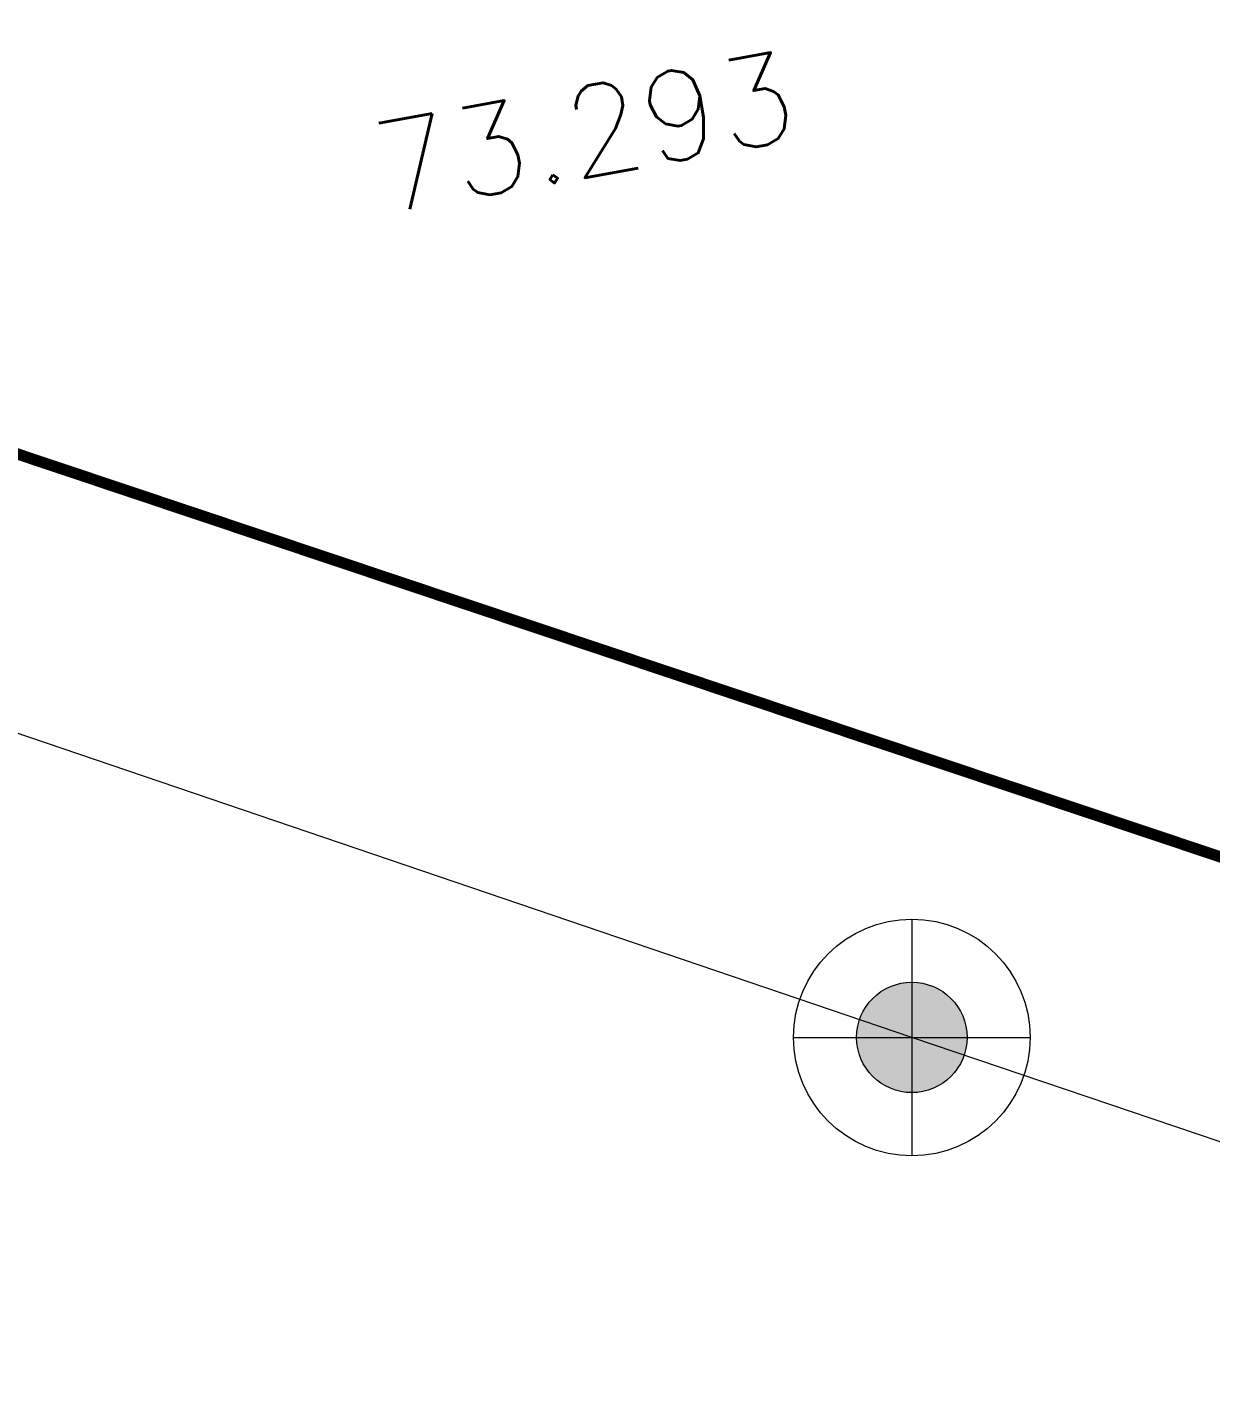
# Model space of a CAD drawing. Header units: inches. Extents: x 350994 to 353538, y 1581369 to 1583842.
# Drawn here: x 351363.44 to 351373.95, y 1583205.24 to 1583217.24 of the extents above; entities that cross this region are included whole.
import ezdxf
from ezdxf.enums import TextEntityAlignment as Align

# ---------------------------------------------------------------- set-up
doc = ezdxf.new("R2010")
doc.units = ezdxf.units.IN
doc.header["$MEASUREMENT"] = 0
doc.linetypes.add('1', pattern=[0])
for name, color, linetype in [('EP TF', 5, 'Continuous'), ('LEVELS', 184, 'Continuous'), ("ROAD'S", 1, '1')]:
    doc.layers.add(name, color=color, linetype=linetype)
doc.styles.add('ROMANS', font='ROMANS.shx')
doc.styles.get("Standard").update_dxf_attribs({"font": 'arial.ttf'})
doc.linetypes.add('SILT_FENCE', pattern='A,0.5,-0.2,["EP",Standard,S=0.1,R=0,X=-0.1,Y=-0.05],-0.2', length=0.9)

# ---------------------------------------------------------------- blocks, each defined once
blk = doc.blocks.new('EP1')
at = {"layer": 'EP TF', "lineweight": 5}
h = blk.add_hatch(color=252, dxfattribs=at)
edge = h.paths.add_edge_path()
edge.add_arc((351339.771, 1583222.914), 0.49, 0, 360)
at = {"layer": 'EP TF', "color": 252, "lineweight": 5}
for points in [[(351339.771, 1583223.964), (351339.771, 1583221.864)], [(351338.721, 1583222.914), (351340.821, 1583222.914)]]:
    blk.add_lwpolyline(points, dxfattribs=at)
for radius in [1.05, 0.49]:
    blk.add_circle((351339.771, 1583222.914), radius, dxfattribs=at)

msp = doc.modelspace()

# ---------------------------------------------------------------- linework, layer by layer
at = {"layer": 'EP TF', "color": 252, "linetype": 'SILT_FENCE', "lineweight": 5, "ltscale": 6, "elevation": 97.614}
msp.add_lwpolyline([(352025.499, 1582984.555), (352013.883, 1582988.032), (351986.12, 1582998.117), (351951.915, 1583009.746), (351876.576, 1583035.217), (351840.261, 1583047.696), (351802.673, 1583060.544), (351762.275, 1583074.103), (351725.054, 1583086.642), (351691.929, 1583098.187), (351553.178, 1583146.847), (351517.646, 1583158.694), (351492.809, 1583167.263), (351468.143, 1583175.612), (351443.067, 1583184.115), (351416.279, 1583193.103), (351390.959, 1583201.595), (351371.294, 1583208.271), (351334.549, 1583220.761)], dxfattribs=at)
at = {"layer": "ROAD'S", "lineweight": 5, "const_width": 0.1}
msp.add_lwpolyline([(351304.091, 1583161.22), (351297.751, 1583162.377), (351314.025, 1583219.946), (351316.602, 1583223.393), (351320.614, 1583225.647), (351331.388, 1583224.159), (351392.046, 1583203.837)], dxfattribs=at)

# ---------------------------------------------------------------- block references
at = {"layer": 'EP TF', "color": 1, "lineweight": 5}
msp.add_blockref('EP1', (31.522, -14.643, 97.614), dxfattribs=at)

# ---------------------------------------------------------------- texts
at = {"layer": 'LEVELS', "lineweight": 9, "style": 'ROMANS'}
msp.add_text('73.293', height=0.8, rotation=10.2158, dxfattribs=at).set_placement((351368.389, 1583216.306, -28.331), align=Align.MIDDLE_CENTER)

doc.saveas('drawing.dxf')
